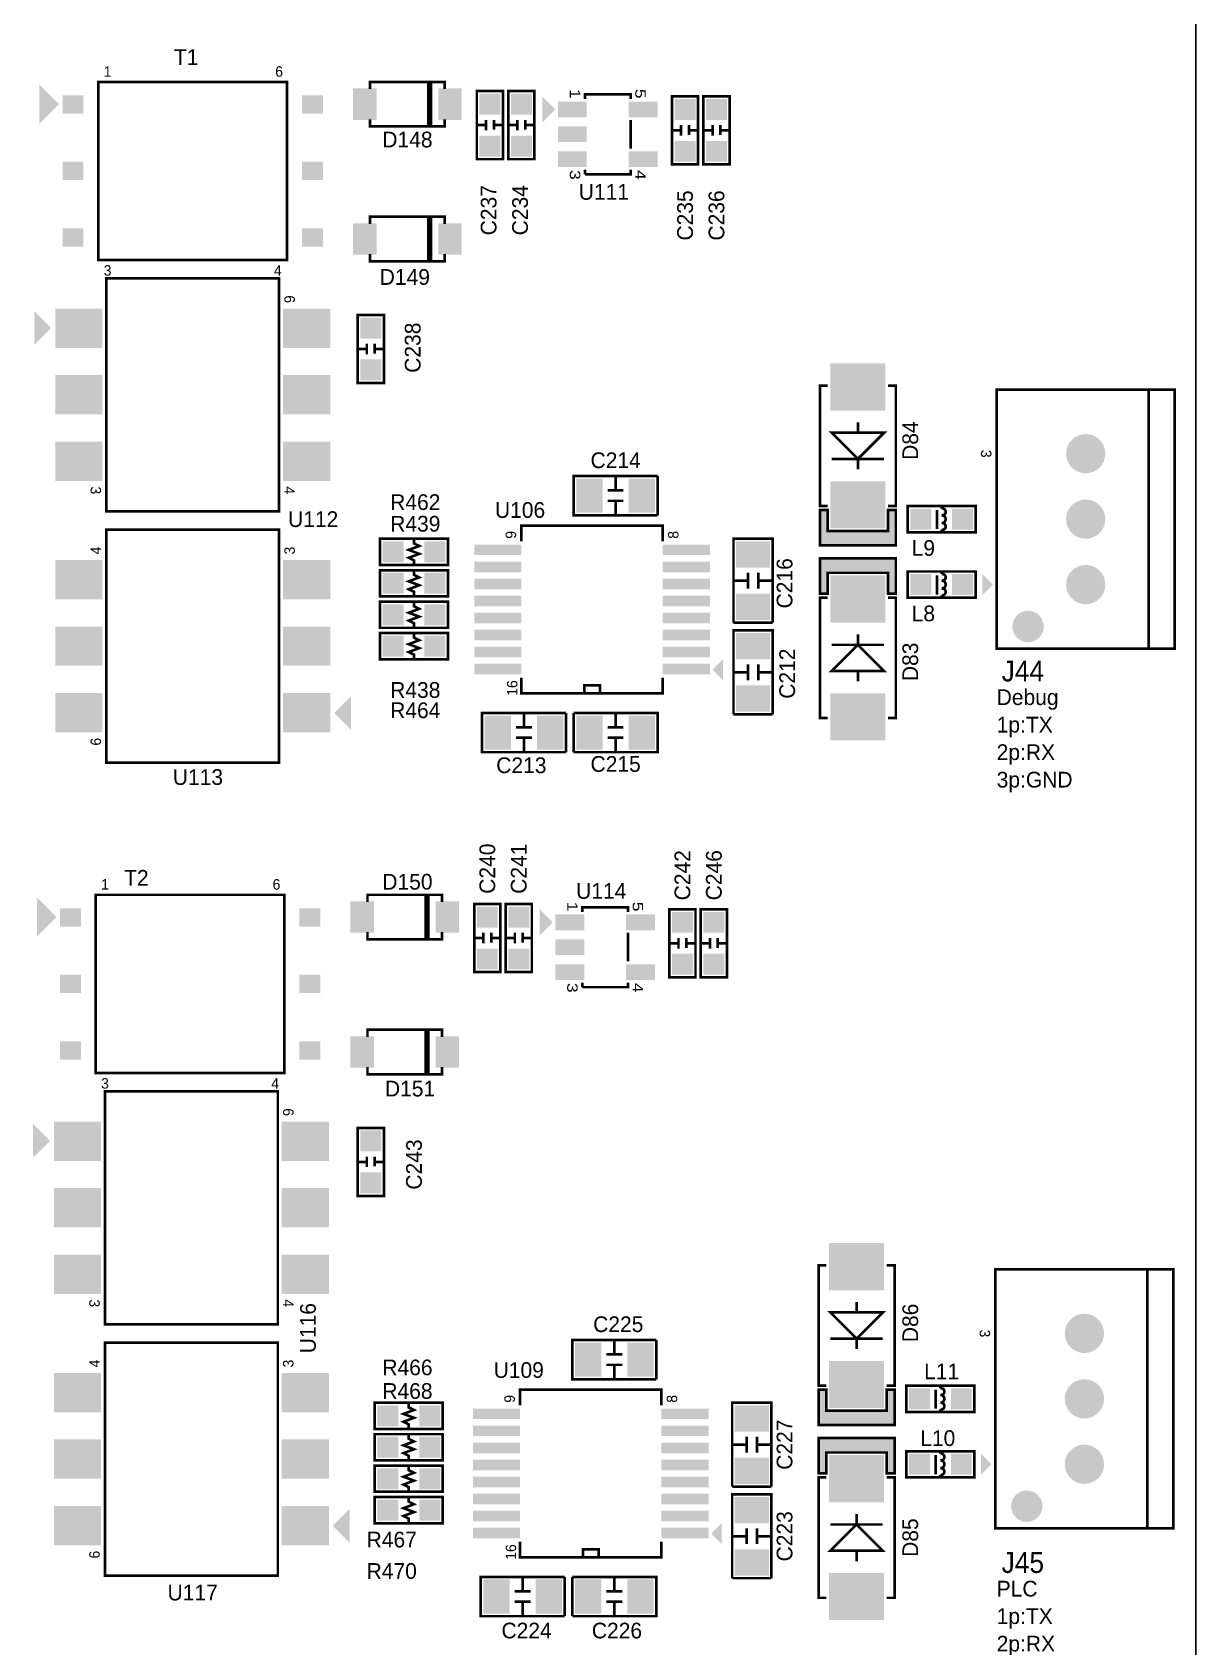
# Model space of a CAD drawing. Extents: x -12 to 180, y -10 to 160.
# Drawn here: x 135.6 to 180, y 53.2 to 114.8 of the extents above; entities that cross this region are included whole.
import ezdxf
from ezdxf.enums import TextEntityAlignment as Align

# ---------------------------------------------------------------- set-up
doc = ezdxf.new("R2010")
doc.units = 0
for name, color, linetype in [('BG_OUTLINE', 7, 'CONTINUOUS'), ('BG_SILKSCREEN_TOP', 40, 'CONTINUOUS'), ('PG_SILKSCREEN_TOP', 40, 'CONTINUOUS'), ('PIN_TOP', 5, 'CONTINUOUS'), ('RD_SILKSCREEN_TOP', 40, 'CONTINUOUS')]:
    doc.layers.add(name, color=color, linetype=linetype)

msp = doc.modelspace()

# ---------------------------------------------------------------- hatches: boundary and pattern name
at = {"layer": 'PG_SILKSCREEN_TOP'}
for points in [[(136.6, 112.1), (136.2, 112.5), (135.95, 112.75), (135.85, 112.85), (135.85, 111.35), (135.95, 111.45), (136.2, 111.7)], [(155.55, 111.9), (155.05, 112.4), (155.05, 111.4)], [(136.3, 103.55), (135.9, 103.95), (135.65, 104.2), (135.65, 102.9), (135.9, 103.15)], [(168.5, 96.6), (168.25, 96.6), (168.25, 96), (168.25, 95.8), (165.95, 95.8), (165.95, 96), (165.95, 96.6), (165.7, 96.6), (165.65, 96.6), (165.65, 95.25), (165.7, 95.25), (168.5, 95.25), (168.55, 95.25), (168.55, 96.6)], [(165.7, 93.4), (165.95, 93.4), (165.95, 94), (165.95, 94.2), (168.25, 94.2), (168.25, 94), (168.25, 93.4), (168.5, 93.4), (168.55, 93.4), (168.55, 94.75), (168.5, 94.75), (165.7, 94.75), (165.65, 94.75), (165.65, 93.4)], [(172.25, 93.75), (171.85, 94.15), (171.85, 93.35)], [(161.55, 90.5), (161.95, 90.1), (161.95, 90.9)], [(161.55, 90.5), (161.95, 90.1), (161.95, 90.9)], [(147.1, 88.85), (147.5, 88.45), (147.75, 88.2), (147.75, 89.5), (147.5, 89.25)], [(136.5, 81.05), (136.1, 81.45), (135.85, 81.7), (135.75, 81.8), (135.75, 80.3), (135.85, 80.4), (136.1, 80.65)], [(155.45, 80.85), (154.95, 81.35), (154.95, 80.35)], [(136.25, 72.5), (135.85, 72.9), (135.6, 73.15), (135.6, 71.85), (135.85, 72.1)], [(168.45, 63), (168.2, 63), (168.2, 62.4), (168.2, 62.2), (165.9, 62.2), (165.9, 62.4), (165.9, 63), (165.65, 63), (165.6, 63), (165.6, 61.65), (165.65, 61.65), (168.45, 61.65), (168.5, 61.65), (168.5, 63)], [(165.65, 59.8), (165.9, 59.8), (165.9, 60.4), (165.9, 60.6), (168.2, 60.6), (168.2, 60.4), (168.2, 59.8), (168.45, 59.8), (168.5, 59.8), (168.5, 61.15), (168.45, 61.15), (165.65, 61.15), (165.6, 61.15), (165.6, 59.8)], [(172.2, 60.15), (171.8, 60.55), (171.8, 59.75)], [(147.05, 57.8), (147.45, 57.4), (147.7, 57.15), (147.7, 58.45), (147.45, 58.2)], [(161.5, 57.5), (161.9, 57.1), (161.9, 57.9)]]:
    msp.add_hatch(color=256, dxfattribs=at).paths.add_polyline_path(points, flags=0)
at = {"layer": 'PIN_TOP'}
for points in [[(136.73, 112.44), (137.53, 112.44), (137.53, 111.74), (136.73, 111.74)], [(145.87, 112.44), (146.67, 112.44), (146.67, 111.74), (145.87, 111.74)], [(147.825, 112.7), (148.725, 112.7), (148.725, 111.5), (147.825, 111.5)], [(151.075, 112.7), (151.975, 112.7), (151.975, 111.5), (151.075, 111.5)], [(152.65, 112.5), (153.45, 112.5), (153.45, 111.7), (152.65, 111.7)], [(153.85, 112.5), (154.65, 112.5), (154.65, 111.7), (153.85, 111.7)], [(160.1, 112.3), (160.9, 112.3), (160.9, 111.5), (160.1, 111.5)], [(161.3, 112.3), (162.1, 112.3), (162.1, 111.5), (161.3, 111.5)], [(155.65, 112.2), (156.75, 112.2), (156.75, 111.6), (155.65, 111.6)], [(158.35, 112.2), (159.45, 112.2), (159.45, 111.6), (158.35, 111.6)], [(155.65, 111.25), (156.75, 111.25), (156.75, 110.65), (155.65, 110.65)], [(152.65, 110.9), (153.45, 110.9), (153.45, 110.1), (152.65, 110.1)], [(153.85, 110.9), (154.65, 110.9), (154.65, 110.1), (153.85, 110.1)], [(160.1, 110.7), (160.9, 110.7), (160.9, 109.9), (160.1, 109.9)], [(161.3, 110.7), (162.1, 110.7), (162.1, 109.9), (161.3, 109.9)], [(136.73, 109.9), (137.53, 109.9), (137.53, 109.2), (136.73, 109.2)], [(145.87, 109.9), (146.67, 109.9), (146.67, 109.2), (145.87, 109.2)], [(155.65, 110.3), (156.75, 110.3), (156.75, 109.7), (155.65, 109.7)], [(158.35, 110.3), (159.45, 110.3), (159.45, 109.7), (158.35, 109.7)], [(136.73, 107.36), (137.53, 107.36), (137.53, 106.66), (136.73, 106.66)], [(145.87, 107.36), (146.67, 107.36), (146.67, 106.66), (145.87, 106.66)], [(147.825, 107.55), (148.725, 107.55), (148.725, 106.35), (147.825, 106.35)], [(151.075, 107.55), (151.975, 107.55), (151.975, 106.35), (151.075, 106.35)], [(136.45, 104.29), (138.25, 104.29), (138.25, 102.79), (136.45, 102.79)], [(145.15, 104.29), (146.95, 104.29), (146.95, 102.79), (145.15, 102.79)], [(148.1, 103.95), (148.9, 103.95), (148.9, 103.15), (148.1, 103.15)], [(136.45, 101.75), (138.25, 101.75), (138.25, 100.25), (136.45, 100.25)], [(145.15, 101.75), (146.95, 101.75), (146.95, 100.25), (145.15, 100.25)], [(148.1, 102.35), (148.9, 102.35), (148.9, 101.55), (148.1, 101.55)], [(166.05, 102.2), (168.15, 102.2), (168.15, 100.4), (166.05, 100.4)], [(176.55, 98.75, 1), (175.05, 98.75, 1)], [(136.45, 99.21), (138.25, 99.21), (138.25, 97.71), (136.45, 97.71)], [(145.15, 99.21), (146.95, 99.21), (146.95, 97.71), (145.15, 97.71)], [(156.35, 97.8), (157.35, 97.8), (157.35, 96.5), (156.35, 96.5)], [(158.35, 97.8), (159.35, 97.8), (159.35, 96.5), (158.35, 96.5)], [(166.05, 97.7), (168.15, 97.7), (168.15, 95.9), (166.05, 95.9)], [(176.55, 96.25, 1), (175.05, 96.25, 1)], [(169.1, 96.65), (169.9, 96.65), (169.9, 95.85), (169.1, 95.85)], [(170.7, 96.65), (171.5, 96.65), (171.5, 95.85), (170.7, 95.85)], [(148.95, 95.4), (149.75, 95.4), (149.75, 94.6), (148.95, 94.6)], [(150.55, 95.4), (151.35, 95.4), (151.35, 94.6), (150.55, 94.6)], [(152.45, 95.275), (154.25, 95.275), (154.25, 94.875), (152.45, 94.875)], [(159.65, 95.275), (161.45, 95.275), (161.45, 94.875), (159.65, 94.875)], [(162.45, 95.4), (163.75, 95.4), (163.75, 94.4), (162.45, 94.4)], [(136.45, 94.69), (138.25, 94.69), (138.25, 93.19), (136.45, 93.19)], [(145.15, 94.69), (146.95, 94.69), (146.95, 93.19), (145.15, 93.19)], [(152.45, 94.625), (154.25, 94.625), (154.25, 94.225), (152.45, 94.225)], [(159.65, 94.625), (161.45, 94.625), (161.45, 94.225), (159.65, 94.225)], [(176.55, 93.75, 1), (175.05, 93.75, 1)], [(148.95, 94.2), (149.75, 94.2), (149.75, 93.4), (148.95, 93.4)], [(150.55, 94.2), (151.35, 94.2), (151.35, 93.4), (150.55, 93.4)], [(152.45, 93.975), (154.25, 93.975), (154.25, 93.575), (152.45, 93.575)], [(159.65, 93.975), (161.45, 93.975), (161.45, 93.575), (159.65, 93.575)], [(166.05, 94.1), (168.15, 94.1), (168.15, 92.3), (166.05, 92.3)], [(169.1, 94.15), (169.9, 94.15), (169.9, 93.35), (169.1, 93.35)], [(170.7, 94.15), (171.5, 94.15), (171.5, 93.35), (170.7, 93.35)], [(152.45, 93.325), (154.25, 93.325), (154.25, 92.925), (152.45, 92.925)], [(159.65, 93.325), (161.45, 93.325), (161.45, 92.925), (159.65, 92.925)], [(162.45, 93.4), (163.75, 93.4), (163.75, 92.4), (162.45, 92.4)], [(148.95, 93), (149.75, 93), (149.75, 92.2), (148.95, 92.2)], [(150.55, 93), (151.35, 93), (151.35, 92.2), (150.55, 92.2)], [(152.45, 92.675), (154.25, 92.675), (154.25, 92.275), (152.45, 92.275)], [(159.65, 92.675), (161.45, 92.675), (161.45, 92.275), (159.65, 92.275)], [(174.2001, 92.15, 1), (172.9999, 92.15, 1)], [(136.45, 92.15), (138.25, 92.15), (138.25, 90.65), (136.45, 90.65)], [(145.15, 92.15), (146.95, 92.15), (146.95, 90.65), (145.15, 90.65)], [(152.45, 92.025), (154.25, 92.025), (154.25, 91.625), (152.45, 91.625)], [(159.65, 92.025), (161.45, 92.025), (161.45, 91.625), (159.65, 91.625)], [(162.45, 91.9), (163.75, 91.9), (163.75, 90.9), (162.45, 90.9)], [(148.95, 91.8), (149.75, 91.8), (149.75, 91), (148.95, 91)], [(150.55, 91.8), (151.35, 91.8), (151.35, 91), (150.55, 91)], [(152.45, 91.375), (154.25, 91.375), (154.25, 90.975), (152.45, 90.975)], [(159.65, 91.375), (161.45, 91.375), (161.45, 90.975), (159.65, 90.975)], [(152.45, 90.725), (154.25, 90.725), (154.25, 90.325), (152.45, 90.325)], [(159.65, 90.725), (161.45, 90.725), (161.45, 90.325), (159.65, 90.325)], [(136.45, 89.61), (138.25, 89.61), (138.25, 88.11), (136.45, 88.11)], [(145.15, 89.61), (146.95, 89.61), (146.95, 88.11), (145.15, 88.11)], [(162.45, 89.9), (163.75, 89.9), (163.75, 88.9), (162.45, 88.9)], [(166.05, 89.6), (168.15, 89.6), (168.15, 87.8), (166.05, 87.8)], [(152.85, 88.75), (153.85, 88.75), (153.85, 87.45), (152.85, 87.45)], [(154.85, 88.75), (155.85, 88.75), (155.85, 87.45), (154.85, 87.45)], [(156.35, 88.75), (157.35, 88.75), (157.35, 87.45), (156.35, 87.45)], [(158.35, 88.75), (159.35, 88.75), (159.35, 87.45), (158.35, 87.45)], [(147.725, 81.65), (148.625, 81.65), (148.625, 80.45), (147.725, 80.45)], [(150.975, 81.65), (151.875, 81.65), (151.875, 80.45), (150.975, 80.45)], [(152.55, 81.45), (153.35, 81.45), (153.35, 80.65), (152.55, 80.65)], [(153.75, 81.45), (154.55, 81.45), (154.55, 80.65), (153.75, 80.65)], [(136.63, 81.39), (137.43, 81.39), (137.43, 80.69), (136.63, 80.69)], [(145.77, 81.39), (146.57, 81.39), (146.57, 80.69), (145.77, 80.69)], [(155.55, 81.15), (156.65, 81.15), (156.65, 80.55), (155.55, 80.55)], [(158.25, 81.15), (159.35, 81.15), (159.35, 80.55), (158.25, 80.55)], [(160, 81.25), (160.8, 81.25), (160.8, 80.45), (160, 80.45)], [(161.2, 81.25), (162, 81.25), (162, 80.45), (161.2, 80.45)], [(155.55, 80.2), (156.65, 80.2), (156.65, 79.6), (155.55, 79.6)], [(152.55, 79.85), (153.35, 79.85), (153.35, 79.05), (152.55, 79.05)], [(153.75, 79.85), (154.55, 79.85), (154.55, 79.05), (153.75, 79.05)], [(160, 79.65), (160.8, 79.65), (160.8, 78.85), (160, 78.85)], [(161.2, 79.65), (162, 79.65), (162, 78.85), (161.2, 78.85)], [(155.55, 79.25), (156.65, 79.25), (156.65, 78.65), (155.55, 78.65)], [(158.25, 79.25), (159.35, 79.25), (159.35, 78.65), (158.25, 78.65)], [(136.63, 78.85), (137.43, 78.85), (137.43, 78.15), (136.63, 78.15)], [(145.77, 78.85), (146.57, 78.85), (146.57, 78.15), (145.77, 78.15)], [(147.725, 76.5), (148.625, 76.5), (148.625, 75.3), (147.725, 75.3)], [(150.975, 76.5), (151.875, 76.5), (151.875, 75.3), (150.975, 75.3)], [(136.63, 76.31), (137.43, 76.31), (137.43, 75.61), (136.63, 75.61)], [(145.77, 76.31), (146.57, 76.31), (146.57, 75.61), (145.77, 75.61)], [(136.4, 73.24), (138.2, 73.24), (138.2, 71.74), (136.4, 71.74)], [(145.1, 73.24), (146.9, 73.24), (146.9, 71.74), (145.1, 71.74)], [(148.1, 72.9), (148.9, 72.9), (148.9, 72.1), (148.1, 72.1)], [(148.1, 71.3), (148.9, 71.3), (148.9, 70.5), (148.1, 70.5)], [(136.4, 70.7), (138.2, 70.7), (138.2, 69.2), (136.4, 69.2)], [(145.1, 70.7), (146.9, 70.7), (146.9, 69.2), (145.1, 69.2)], [(166, 68.6), (168.1, 68.6), (168.1, 66.8), (166, 66.8)], [(136.4, 68.16), (138.2, 68.16), (138.2, 66.66), (136.4, 66.66)], [(145.1, 68.16), (146.9, 68.16), (146.9, 66.66), (145.1, 66.66)], [(176.5, 65.15, 1), (175, 65.15, 1)], [(156.3, 64.8), (157.3, 64.8), (157.3, 63.5), (156.3, 63.5)], [(158.3, 64.8), (159.3, 64.8), (159.3, 63.5), (158.3, 63.5)], [(136.4, 63.64), (138.2, 63.64), (138.2, 62.14), (136.4, 62.14)], [(145.1, 63.64), (146.9, 63.64), (146.9, 62.14), (145.1, 62.14)], [(166, 64.1), (168.1, 64.1), (168.1, 62.3), (166, 62.3)], [(169.05, 63.05), (169.85, 63.05), (169.85, 62.25), (169.05, 62.25)], [(170.65, 63.05), (171.45, 63.05), (171.45, 62.25), (170.65, 62.25)], [(176.5, 62.65, 1), (175, 62.65, 1)], [(148.75, 62.4), (149.55, 62.4), (149.55, 61.6), (148.75, 61.6)], [(150.35, 62.4), (151.15, 62.4), (151.15, 61.6), (150.35, 61.6)], [(162.4, 62.4), (163.7, 62.4), (163.7, 61.4), (162.4, 61.4)], [(152.4, 62.275), (154.2, 62.275), (154.2, 61.875), (152.4, 61.875)], [(159.6, 62.275), (161.4, 62.275), (161.4, 61.875), (159.6, 61.875)], [(136.4, 61.1), (138.2, 61.1), (138.2, 59.6), (136.4, 59.6)], [(145.1, 61.1), (146.9, 61.1), (146.9, 59.6), (145.1, 59.6)], [(148.75, 61.2), (149.55, 61.2), (149.55, 60.4), (148.75, 60.4)], [(150.35, 61.2), (151.15, 61.2), (151.15, 60.4), (150.35, 60.4)], [(152.4, 61.625), (154.2, 61.625), (154.2, 61.225), (152.4, 61.225)], [(159.6, 61.625), (161.4, 61.625), (161.4, 61.225), (159.6, 61.225)], [(152.4, 60.975), (154.2, 60.975), (154.2, 60.575), (152.4, 60.575)], [(159.6, 60.975), (161.4, 60.975), (161.4, 60.575), (159.6, 60.575)], [(166, 60.5), (168.1, 60.5), (168.1, 58.7), (166, 58.7)], [(169.05, 60.55), (169.85, 60.55), (169.85, 59.75), (169.05, 59.75)], [(170.65, 60.55), (171.45, 60.55), (171.45, 59.75), (170.65, 59.75)], [(176.5, 60.15, 1), (175, 60.15, 1)], [(148.75, 60), (149.55, 60), (149.55, 59.2), (148.75, 59.2)], [(150.35, 60), (151.15, 60), (151.15, 59.2), (150.35, 59.2)], [(152.4, 60.325), (154.2, 60.325), (154.2, 59.925), (152.4, 59.925)], [(159.6, 60.325), (161.4, 60.325), (161.4, 59.925), (159.6, 59.925)], [(162.4, 60.4), (163.7, 60.4), (163.7, 59.4), (162.4, 59.4)], [(152.4, 59.675), (154.2, 59.675), (154.2, 59.275), (152.4, 59.275)], [(159.6, 59.675), (161.4, 59.675), (161.4, 59.275), (159.6, 59.275)], [(148.75, 58.8), (149.55, 58.8), (149.55, 58), (148.75, 58)], [(150.35, 58.8), (151.15, 58.8), (151.15, 58), (150.35, 58)], [(152.4, 59.025), (154.2, 59.025), (154.2, 58.625), (152.4, 58.625)], [(159.6, 59.025), (161.4, 59.025), (161.4, 58.625), (159.6, 58.625)], [(162.4, 58.9), (163.7, 58.9), (163.7, 57.9), (162.4, 57.9)], [(174.1501, 58.55, 1), (172.9499, 58.55, 1)], [(136.4, 58.56), (138.2, 58.56), (138.2, 57.06), (136.4, 57.06)], [(145.1, 58.56), (146.9, 58.56), (146.9, 57.06), (145.1, 57.06)], [(152.4, 58.375), (154.2, 58.375), (154.2, 57.975), (152.4, 57.975)], [(159.6, 58.375), (161.4, 58.375), (161.4, 57.975), (159.6, 57.975)], [(152.4, 57.725), (154.2, 57.725), (154.2, 57.325), (152.4, 57.325)], [(159.6, 57.725), (161.4, 57.725), (161.4, 57.325), (159.6, 57.325)], [(162.4, 56.9), (163.7, 56.9), (163.7, 55.9), (162.4, 55.9)], [(152.8, 55.75), (153.8, 55.75), (153.8, 54.45), (152.8, 54.45)], [(154.8, 55.75), (155.8, 55.75), (155.8, 54.45), (154.8, 54.45)], [(156.3, 55.75), (157.3, 55.75), (157.3, 54.45), (156.3, 54.45)], [(158.3, 55.75), (159.3, 55.75), (159.3, 54.45), (158.3, 54.45)], [(166, 56), (168.1, 56), (168.1, 54.2), (166, 54.2)]]:
    msp.add_hatch(color=256, dxfattribs=at).paths.add_polyline_path(points, flags=0)

# ---------------------------------------------------------------- linework, layer by layer
at = {"layer": 'BG_OUTLINE'}
msp.add_lwpolyline([(180, 15), (180, 149, 0.414214), (179, 150), (1, 150, 0.414214), (0, 149), (0, 1, 0.414214), (1, 0), (179, 0, 0.414214), (180, 1), (180, 149)], format="xyb", dxfattribs=at)
at = {"layer": 'PG_SILKSCREEN_TOP'}
for points, const_width in [([(138.1, 112.95), (145.3, 112.95), (145.3, 106.15), (138.1, 106.15), (138.1, 112.95)], 0.1), ([(148.475, 112.675), (148.475, 112.95), (151.325, 112.95), (151.325, 112.675)], 0.1), ([(150.7, 111.25), (150.7, 112.95)], 0.1), ([(150.75, 111.25), (150.75, 112.95)], 0.1), ([(150.8, 111.25), (150.8, 112.95)], 0.1), ([(152.55, 110), (153.55, 110), (153.55, 112.6), (152.55, 112.6), (152.55, 110)], 0.1), ([(153.75, 110), (154.75, 110), (154.75, 112.6), (153.75, 112.6), (153.75, 110)], 0.1), ([(158.425, 112.3), (158.425, 112.475), (156.675, 112.475), (156.675, 112.3)], 0.1), ([(160, 109.8), (161, 109.8), (161, 112.4), (160, 112.4), (160, 109.8)], 0.1), ([(161.2, 109.8), (162.2, 109.8), (162.2, 112.4), (161.2, 112.4), (161.2, 109.8)], 0.1), ([(151.325, 111.525), (151.325, 111.25), (148.475, 111.25), (148.475, 111.525)], 0.1), ([(152.9, 111.3), (152.55, 111.3)], 0.1), ([(152.9, 111.1), (152.9, 111.5)], 0.1), ([(153.2, 111.125), (153.2, 111.5)], 0.1), ([(153.55, 111.3), (153.2, 111.3)], 0.1), ([(154.1, 111.3), (153.75, 111.3)], 0.1), ([(154.1, 111.1), (154.1, 111.5)], 0.1), ([(154.4, 111.125), (154.4, 111.5)], 0.1), ([(154.75, 111.3), (154.4, 111.3)], 0.1), ([(158.425, 110.405), (158.425, 111.5)], 0.1), ([(160.35, 111.1), (160, 111.1)], 0.1), ([(160.35, 110.9), (160.35, 111.3)], 0.1), ([(160.65, 110.925), (160.65, 111.3)], 0.1), ([(161, 111.1), (160.65, 111.1)], 0.1), ([(161.55, 111.1), (161.2, 111.1)], 0.1), ([(161.55, 110.9), (161.55, 111.3)], 0.1), ([(161.85, 110.925), (161.85, 111.3)], 0.1), ([(162.2, 111.1), (161.85, 111.1)], 0.1), ([(156.675, 109.6), (156.675, 109.425)], 0.1), ([(156.675, 109.425), (158.425, 109.425), (158.425, 109.6)], 0.1), ([(148.475, 107.525), (148.475, 107.8), (151.325, 107.8), (151.325, 107.525)], 0.1), ([(150.7, 106.1), (150.7, 107.8)], 0.1), ([(150.75, 106.1), (150.75, 107.8)], 0.1), ([(150.8, 106.1), (150.8, 107.8)], 0.1), ([(151.325, 106.375), (151.325, 106.1), (148.475, 106.1), (148.475, 106.375)], 0.1), ([(145, 96.55), (145, 105.45), (138.4, 105.45), (138.4, 96.55), (145, 96.55)], 0.1), ([(148, 101.45), (149, 101.45), (149, 104.05), (148, 104.05), (148, 101.45)], 0.1), ([(148.35, 102.55), (148.35, 102.95)], 0.1), ([(148.65, 102.575), (148.65, 102.95)], 0.1), ([(148.35, 102.75), (148, 102.75)], 0.1), ([(149, 102.75), (148.65, 102.75)], 0.1), ([(165.95, 96.75), (165.65, 96.75), (165.65, 101.35), (165.95, 101.35)], 0.1), ([(168.25, 101.35), (168.55, 101.35), (168.55, 96.75), (168.25, 96.75)], 0.1), ([(179.2, 91.3), (179.2, 101.2), (172.4, 101.2), (172.4, 91.3), (179.2, 91.3)], 0.1), ([(178.2, 91.3), (178.2, 101.2)], 0.1), ([(167.1, 99.55), (167.1, 99.95)], 0.1), ([(168.1, 99.55), (166.1, 99.55), (167.1, 98.55), (168.1, 99.55)], 0.1), ([(168.1, 98.55), (166.1, 98.55)], 0.1), ([(167.1, 98.55), (167.1, 98.15)], 0.1), ([(159.45, 96.4), (156.25, 96.4), (156.25, 97.9), (159.45, 97.9)], 0.1), ([(157.85, 97.9), (157.85, 97.35), (157.55, 97.35)], 0.1), ([(159.45, 97.9), (159.45, 96.4)], 0.1), ([(157.85, 96.4), (157.85, 96.95), (157.55, 96.95)], 0.1), ([(157.85, 97.35), (158.15, 97.35)], 0.1), ([(157.85, 96.95), (158.15, 96.95)], 0.1), ([(165.65, 96.6), (165.65, 95.25), (168.55, 95.25), (168.55, 96.6), (168.25, 96.6), (168.25, 95.8), (165.95, 95.8), (165.95, 96.6), (165.65, 96.6)], 0.1), ([(169, 96.75), (169, 95.75), (171.6, 95.75), (171.6, 96.75), (169, 96.75)], 0.1), ([(170.122, 96.606), (170.122, 95.869)], 0.102), ([(170.3, 96.75), (170.3, 96.656)], 0.102), ([(138.4, 95.85), (138.4, 86.95), (145, 86.95), (145, 95.85), (138.4, 95.85)], 0.1), ([(154.25, 95.4), (154.25, 96), (159.65, 96), (159.65, 95.4)], 0.1), ([(170.3, 95.75), (170.3, 95.844)], 0.102), ([(148.85, 95.5), (148.85, 94.5), (151.45, 94.5), (151.45, 95.5), (148.85, 95.5)], 0.1), ([(150.15, 94.5), (150.15, 94.675), (149.95, 94.775), (150.35, 94.925), (149.95, 95.075), (150.35, 95.225), (150.15, 95.325), (150.15, 95.5)], 0.1), ([(162.35, 92.3), (162.35, 95.5), (163.85, 95.5), (163.85, 92.3)], 0.1), ([(148.85, 94.3), (148.85, 93.3), (151.45, 93.3), (151.45, 94.3), (148.85, 94.3)], 0.1), ([(150.15, 93.3), (150.15, 93.475), (149.95, 93.575), (150.35, 93.725), (149.95, 93.875), (150.35, 94.025), (150.15, 94.125), (150.15, 94.3)], 0.1), ([(168.55, 93.4), (168.55, 94.75), (165.65, 94.75), (165.65, 93.4), (165.95, 93.4), (165.95, 94.2), (168.25, 94.2), (168.25, 93.4), (168.55, 93.4)], 0.1), ([(162.35, 93.9), (162.9, 93.9), (162.9, 94.2)], 0.1), ([(162.9, 93.9), (162.9, 93.6)], 0.1), ([(163.85, 93.9), (163.3, 93.9), (163.3, 94.2)], 0.1), ([(163.3, 93.9), (163.3, 93.6)], 0.1), ([(169, 94.25), (169, 93.25), (171.6, 93.25), (171.6, 94.25), (169, 94.25)], 0.1), ([(170.122, 94.106), (170.122, 93.369)], 0.102), ([(170.3, 94.25), (170.3, 94.156)], 0.102), ([(148.85, 93.1), (148.85, 92.1), (151.45, 92.1), (151.45, 93.1), (148.85, 93.1)], 0.1), ([(150.15, 92.1), (150.15, 92.275), (149.95, 92.375), (150.35, 92.525), (149.95, 92.675), (150.35, 92.825), (150.15, 92.925), (150.15, 93.1)], 0.1), ([(165.95, 88.65), (165.65, 88.65), (165.65, 93.25), (165.95, 93.25)], 0.1), ([(168.25, 93.25), (168.55, 93.25), (168.55, 88.65), (168.25, 88.65)], 0.1), ([(170.3, 93.25), (170.3, 93.344)], 0.102), ([(148.85, 91.9), (148.85, 90.9), (151.45, 90.9), (151.45, 91.9), (148.85, 91.9)], 0.1), ([(150.15, 90.9), (150.15, 91.075), (149.95, 91.175), (150.35, 91.325), (149.95, 91.475), (150.35, 91.625), (150.15, 91.725), (150.15, 91.9)], 0.1), ([(163.85, 92.3), (162.35, 92.3)], 0.1), ([(162.35, 88.8), (162.35, 92), (163.85, 92), (163.85, 88.8)], 0.1), ([(167.1, 91.45), (167.1, 91.85)], 0.1), ([(166.1, 90.45), (168.1, 90.45), (167.1, 91.45), (166.1, 90.45)], 0.1), ([(166.1, 91.45), (168.1, 91.45)], 0.1), ([(162.35, 90.4), (162.9, 90.4), (162.9, 90.7)], 0.1), ([(163.85, 90.4), (163.3, 90.4), (163.3, 90.7)], 0.1), ([(159.65, 90.2), (159.65, 89.6), (154.25, 89.6), (154.25, 90.2)], 0.1), ([(162.9, 90.4), (162.9, 90.1)], 0.1), ([(163.3, 90.4), (163.3, 90.1)], 0.1), ([(167.1, 90.45), (167.1, 90.05)], 0.1), ([(156.65, 89.6), (156.65, 89.9), (157.25, 89.9), (157.25, 89.6)], 0.1), ([(155.95, 87.35), (152.75, 87.35), (152.75, 88.85), (155.95, 88.85)], 0.1), ([(154.35, 88.85), (154.35, 88.3), (154.05, 88.3)], 0.1), ([(155.95, 88.85), (155.95, 87.35)], 0.1), ([(156.25, 88.85), (159.45, 88.85), (159.45, 87.35), (156.25, 87.35)], 0.1), ([(156.25, 87.35), (156.25, 88.85)], 0.1), ([(157.85, 88.85), (157.85, 88.3), (158.15, 88.3)], 0.1), ([(163.85, 88.8), (162.35, 88.8)], 0.1), ([(154.35, 88.3), (154.65, 88.3)], 0.1), ([(157.85, 88.3), (157.55, 88.3)], 0.1), ([(154.35, 87.35), (154.35, 87.9), (154.05, 87.9)], 0.1), ([(154.35, 87.9), (154.65, 87.9)], 0.1), ([(157.85, 87.9), (157.55, 87.9)], 0.1), ([(157.85, 87.35), (157.85, 87.9), (158.15, 87.9)], 0.1), ([(138, 81.9), (145.2, 81.9), (145.2, 75.1), (138, 75.1), (138, 81.9)], 0.1), ([(148.375, 81.625), (148.375, 81.9), (151.225, 81.9), (151.225, 81.625)], 0.1), ([(150.6, 80.2), (150.6, 81.9)], 0.1), ([(150.65, 80.2), (150.65, 81.9)], 0.1), ([(150.7, 80.2), (150.7, 81.9)], 0.1), ([(152.45, 78.95), (153.45, 78.95), (153.45, 81.55), (152.45, 81.55), (152.45, 78.95)], 0.1), ([(153.65, 78.95), (154.65, 78.95), (154.65, 81.55), (153.65, 81.55), (153.65, 78.95)], 0.1), ([(158.325, 81.25), (158.325, 81.425), (156.575, 81.425), (156.575, 81.25)], 0.1), ([(159.9, 78.75), (160.9, 78.75), (160.9, 81.35), (159.9, 81.35), (159.9, 78.75)], 0.1), ([(161.1, 78.75), (162.1, 78.75), (162.1, 81.35), (161.1, 81.35), (161.1, 78.75)], 0.1), ([(151.225, 80.475), (151.225, 80.2), (148.375, 80.2), (148.375, 80.475)], 0.1), ([(152.8, 80.25), (152.45, 80.25)], 0.1), ([(152.8, 80.05), (152.8, 80.45)], 0.1), ([(153.1, 80.075), (153.1, 80.45)], 0.1), ([(153.45, 80.25), (153.1, 80.25)], 0.1), ([(154, 80.25), (153.65, 80.25)], 0.1), ([(154, 80.05), (154, 80.45)], 0.1), ([(154.3, 80.075), (154.3, 80.45)], 0.1), ([(154.65, 80.25), (154.3, 80.25)], 0.1), ([(158.325, 79.355), (158.325, 80.45)], 0.1), ([(160.25, 79.85), (160.25, 80.25)], 0.1), ([(160.55, 79.875), (160.55, 80.25)], 0.1), ([(161.45, 79.85), (161.45, 80.25)], 0.1), ([(161.75, 79.875), (161.75, 80.25)], 0.1), ([(160.25, 80.05), (159.9, 80.05)], 0.1), ([(160.9, 80.05), (160.55, 80.05)], 0.1), ([(161.45, 80.05), (161.1, 80.05)], 0.1), ([(162.1, 80.05), (161.75, 80.05)], 0.1), ([(156.575, 78.55), (156.575, 78.375)], 0.1), ([(156.575, 78.375), (158.325, 78.375), (158.325, 78.55)], 0.1), ([(148.375, 76.475), (148.375, 76.75), (151.225, 76.75), (151.225, 76.475)], 0.1), ([(150.6, 75.05), (150.6, 76.75)], 0.1), ([(150.65, 75.05), (150.65, 76.75)], 0.1), ([(150.7, 75.05), (150.7, 76.75)], 0.1), ([(151.225, 75.325), (151.225, 75.05), (148.375, 75.05), (148.375, 75.325)], 0.1), ([(144.95, 65.5), (144.95, 74.4), (138.35, 74.4), (138.35, 65.5), (144.95, 65.5)], 0.1), ([(148, 70.4), (149, 70.4), (149, 73), (148, 73), (148, 70.4)], 0.1), ([(148.35, 71.7), (148, 71.7)], 0.1), ([(148.35, 71.5), (148.35, 71.9)], 0.1), ([(148.65, 71.525), (148.65, 71.9)], 0.1), ([(149, 71.7), (148.65, 71.7)], 0.1), ([(165.9, 63.15), (165.6, 63.15), (165.6, 67.75), (165.9, 67.75)], 0.1), ([(168.2, 67.75), (168.5, 67.75), (168.5, 63.15), (168.2, 63.15)], 0.1), ([(179.15, 57.7), (179.15, 67.6), (172.35, 67.6), (172.35, 57.7), (179.15, 57.7)], 0.1), ([(178.15, 57.7), (178.15, 67.6)], 0.1), ([(168.05, 65.95), (166.05, 65.95), (167.05, 64.95), (168.05, 65.95)], 0.1), ([(167.05, 65.95), (167.05, 66.35)], 0.1), ([(138.35, 64.8), (138.35, 55.9), (144.95, 55.9), (144.95, 64.8), (138.35, 64.8)], 0.1), ([(159.4, 63.4), (156.2, 63.4), (156.2, 64.9), (159.4, 64.9)], 0.1), ([(157.8, 64.9), (157.8, 64.35), (157.5, 64.35)], 0.1), ([(159.4, 64.9), (159.4, 63.4)], 0.1), ([(168.05, 64.95), (166.05, 64.95)], 0.1), ([(167.05, 64.95), (167.05, 64.55)], 0.1), ([(157.8, 64.35), (158.1, 64.35)], 0.1), ([(157.8, 63.4), (157.8, 63.95), (157.5, 63.95)], 0.1), ([(157.8, 63.95), (158.1, 63.95)], 0.1), ([(154.2, 62.4), (154.2, 63), (159.6, 63), (159.6, 62.4)], 0.1), ([(165.6, 63), (165.6, 61.65), (168.5, 61.65), (168.5, 63), (168.2, 63), (168.2, 62.2), (165.9, 62.2), (165.9, 63), (165.6, 63)], 0.1), ([(168.95, 63.15), (168.95, 62.15), (171.55, 62.15), (171.55, 63.15), (168.95, 63.15)], 0.1), ([(170.072, 63.006), (170.072, 62.269)], 0.102), ([(170.25, 63.15), (170.25, 63.056)], 0.102), ([(148.65, 62.5), (148.65, 61.5), (151.25, 61.5), (151.25, 62.5), (148.65, 62.5)], 0.1), ([(149.95, 61.5), (149.95, 61.675), (149.75, 61.775), (150.15, 61.925), (149.75, 62.075), (150.15, 62.225), (149.95, 62.325), (149.95, 62.5)], 0.1), ([(162.3, 59.3), (162.3, 62.5), (163.8, 62.5), (163.8, 59.3)], 0.1), ([(170.25, 62.15), (170.25, 62.244)], 0.102), ([(148.65, 61.3), (148.65, 60.3), (151.25, 60.3), (151.25, 61.3), (148.65, 61.3)], 0.1), ([(149.95, 60.3), (149.95, 60.475), (149.75, 60.575), (150.15, 60.725), (149.75, 60.875), (150.15, 61.025), (149.95, 61.125), (149.95, 61.3)], 0.1), ([(162.3, 60.9), (162.85, 60.9), (162.85, 61.2)], 0.1), ([(163.8, 60.9), (163.25, 60.9), (163.25, 61.2)], 0.1), ([(168.5, 59.8), (168.5, 61.15), (165.6, 61.15), (165.6, 59.8), (165.9, 59.8), (165.9, 60.6), (168.2, 60.6), (168.2, 59.8), (168.5, 59.8)], 0.1), ([(162.85, 60.9), (162.85, 60.6)], 0.1), ([(163.25, 60.9), (163.25, 60.6)], 0.1), ([(168.95, 60.65), (168.95, 59.65), (171.55, 59.65), (171.55, 60.65), (168.95, 60.65)], 0.1), ([(170.072, 60.506), (170.072, 59.769)], 0.102), ([(170.25, 60.65), (170.25, 60.556)], 0.102), ([(148.65, 60.1), (148.65, 59.1), (151.25, 59.1), (151.25, 60.1), (148.65, 60.1)], 0.1), ([(149.95, 59.1), (149.95, 59.275), (149.75, 59.375), (150.15, 59.525), (149.75, 59.675), (150.15, 59.825), (149.95, 59.925), (149.95, 60.1)], 0.1), ([(163.8, 59.3), (162.3, 59.3)], 0.1), ([(165.9, 55.05), (165.6, 55.05), (165.6, 59.65), (165.9, 59.65)], 0.1), ([(168.2, 59.65), (168.5, 59.65), (168.5, 55.05), (168.2, 55.05)], 0.1), ([(170.25, 59.65), (170.25, 59.744)], 0.102), ([(148.65, 58.9), (148.65, 57.9), (151.25, 57.9), (151.25, 58.9), (148.65, 58.9)], 0.1), ([(149.95, 57.9), (149.95, 58.075), (149.75, 58.175), (150.15, 58.325), (149.75, 58.475), (150.15, 58.625), (149.95, 58.725), (149.95, 58.9)], 0.1), ([(162.3, 55.8), (162.3, 59), (163.8, 59), (163.8, 55.8)], 0.1), ([(167.05, 57.85), (167.05, 58.25)], 0.1), ([(162.3, 57.4), (162.85, 57.4), (162.85, 57.7)], 0.1), ([(162.85, 57.4), (162.85, 57.1)], 0.1), ([(163.8, 57.4), (163.25, 57.4), (163.25, 57.7)], 0.1), ([(163.25, 57.4), (163.25, 57.1)], 0.1), ([(166.05, 56.85), (168.05, 56.85), (167.05, 57.85), (166.05, 56.85)], 0.1), ([(166.05, 57.85), (168.05, 57.85)], 0.1), ([(159.6, 57.2), (159.6, 56.6), (154.2, 56.6), (154.2, 57.2)], 0.1), ([(156.6, 56.6), (156.6, 56.9), (157.2, 56.9), (157.2, 56.6)], 0.1), ([(167.05, 56.85), (167.05, 56.45)], 0.1), ([(155.9, 54.35), (152.7, 54.35), (152.7, 55.85), (155.9, 55.85)], 0.1), ([(154.3, 55.85), (154.3, 55.3), (154, 55.3)], 0.1), ([(155.9, 55.85), (155.9, 54.35)], 0.1), ([(156.2, 55.85), (159.4, 55.85), (159.4, 54.35), (156.2, 54.35)], 0.1), ([(156.2, 54.35), (156.2, 55.85)], 0.1), ([(157.8, 55.85), (157.8, 55.3), (158.1, 55.3)], 0.1), ([(163.8, 55.8), (162.3, 55.8)], 0.1), ([(154.3, 54.35), (154.3, 54.9), (154, 54.9)], 0.1), ([(154.3, 55.3), (154.6, 55.3)], 0.1), ([(154.3, 54.9), (154.6, 54.9)], 0.1), ([(157.8, 55.3), (157.5, 55.3)], 0.1), ([(157.8, 54.9), (157.5, 54.9)], 0.1), ([(157.8, 54.35), (157.8, 54.9), (158.1, 54.9)], 0.1)]:
    msp.add_lwpolyline(points, dxfattribs=dict(at, const_width=const_width))
at = {"layer": 'PG_SILKSCREEN_TOP', "const_width": 0.102}
for points in [[(170.3, 96.656, -1.200001), (170.3, 96.402)], [(170.3, 96.402, -1), (170.3, 96.098)], [(170.3, 96.098, -1.200001), (170.3, 95.844)], [(170.3, 94.156, -1.200001), (170.3, 93.902)], [(170.3, 93.902, -1), (170.3, 93.598)], [(170.3, 93.598, -1.200001), (170.3, 93.344)], [(170.25, 63.056, -1.200001), (170.25, 62.802)], [(170.25, 62.802, -1), (170.25, 62.498)], [(170.25, 62.498, -1.200001), (170.25, 62.244)], [(170.25, 60.556, -1.200001), (170.25, 60.302)], [(170.25, 60.302, -1), (170.25, 59.998)], [(170.25, 59.998, -1.200001), (170.25, 59.744)]]:
    msp.add_lwpolyline(points, format="xyb", dxfattribs=at)

# ---------------------------------------------------------------- texts
at = {"layer": 'BG_SILKSCREEN_TOP'}
for s, p in [('Debug', (172.4, 89.15)), ('1p:TX', (172.4, 88.1)), ('2p:RX', (172.4, 87.05)), ('3p:GND', (172.4, 86)), ('PLC', (172.4, 55.1)), ('1p:TX', (172.4, 54.05)), ('2p:RX', (172.4, 53))]:
    msp.add_text(s, height=0.6, dxfattribs=at).set_placement(p)
at = {"layer": 'PG_SILKSCREEN_TOP'}
for s, p in [('1', (138.45, 113.15)), ('6', (145, 113.15)), ('3', (138.45, 105.55)), ('4', (144.95, 105.55)), ('1', (138.35, 82.1)), ('6', (144.9, 82.1)), ('3', (138.35, 74.5)), ('4', (144.85, 74.5))]:
    msp.add_text(s, height=0.4, dxfattribs=at).set_placement(p, align=Align.CENTER)
at = {"layer": 'PG_SILKSCREEN_TOP', "width": 1.25}
for s, p in [('1', (156.1, 112.5)), ('5', (158.6, 112.5)), ('3', (156.1, 109.4)), ('4', (158.6, 109.4)), ('1', (156, 81.45)), ('5', (158.5, 81.45)), ('3', (156, 78.35)), ('4', (158.5, 78.35))]:
    msp.add_text(s, height=0.4, rotation=270, dxfattribs=at).set_placement(p, align=Align.CENTER)
at = {"layer": 'PG_SILKSCREEN_TOP'}
for s, rotation, p in [('6', 270, (145.2, 104.65)), ('3', 270, (171.8, 98.75)), ('3', 270, (137.8, 97.35)), ('4', 270, (145.2, 97.35)), ('9', 90, (154.05, 95.65)), ('8', 90, (160.25, 95.65)), ('4', 90, (138.2, 95.05)), ('3', 90, (145.6, 95.05)), ('16', 90, (154.1, 89.8)), ('6', 90, (138.2, 87.75)), ('6', 270, (145.15, 73.6)), ('3', 270, (137.75, 66.3)), ('4', 270, (145.15, 66.3)), ('3', 270, (171.75, 65.15)), ('4', 90, (138.15, 64)), ('3', 90, (145.55, 64)), ('9', 90, (154, 62.65)), ('8', 90, (160.2, 62.65)), ('6', 90, (138.15, 56.7)), ('16', 90, (154.05, 56.8))]:
    msp.add_text(s, height=0.4, rotation=rotation, dxfattribs=at).set_placement(p, align=Align.CENTER)
at = {"layer": 'RD_SILKSCREEN_TOP'}
for s, p in [('T1', (141.45, 113.6)), ('D148', (149.9, 110.45)), ('U111', (157.4, 108.45)), ('D149', (149.8, 105.2)), ('C214', (157.85, 98.2)), ('R462', (150.2, 96.6)), ('U106', (154.2, 96.3)), ('U112', (146.3, 95.95)), ('R439', (150.2, 95.775)), ('L9', (169.6, 94.85)), ('L8', (169.6, 92.35)), ('R438', (150.2, 89.425)), ('R464', (150.2, 88.65)), ('C213', (154.25, 86.55)), ('C215', (157.85, 86.6)), ('U113', (141.9, 86.1)), ('T2', (139.55, 82.25)), ('D150', (149.9, 82.1)), ('U114', (157.3, 81.75)), ('D151', (150, 74.2)), ('C225', (157.95, 65.2)), ('R466', (149.9, 63.55)), ('U109', (154.15, 63.45)), ('L11', (170.3, 63.4)), ('R468', (149.9, 62.65)), ('L10', (170.15, 60.85)), ('R467', (149.3, 56.975)), ('R470', (149.3, 55.775)), ('U117', (141.7, 54.95)), ('C224', (154.45, 53.5)), ('C226', (157.9, 53.5))]:
    msp.add_text(s, height=0.6, dxfattribs=at).set_placement(p, align=Align.CENTER)
for s, p in [('C237', (153.3, 108.05)), ('C234', (154.5, 108.05)), ('C235', (160.8, 107.85)), ('C236', (162, 107.85)), ('C238', (150.4, 102.8)), ('D84', (169.4, 99.25)), ('C216', (164.6, 93.8)), ('C212', (164.7, 90.35)), ('D83', (169.4, 90.8)), ('C240', (153.25, 82.9)), ('C241', (154.45, 82.9)), ('C242', (160.7, 82.65)), ('C246', (161.9, 82.65)), ('C243', (150.45, 71.6)), ('U116', (146.4, 65.35)), ('D86', (169.4, 65.55)), ('C227', (164.6, 60.9)), ('C223', (164.6, 57.4)), ('D85', (169.4, 57.35))]:
    msp.add_text(s, height=0.6, rotation=90, dxfattribs=at).set_placement(p, align=Align.CENTER)
at = {"layer": 'RD_SILKSCREEN_TOP', "width": 0.9375}
for s, p in [('J44', (173.4, 90.05)), ('J45', (173.4, 56))]:
    msp.add_text(s, height=0.8, dxfattribs=at).set_placement(p, align=Align.CENTER)

doc.saveas('drawing.dxf')
